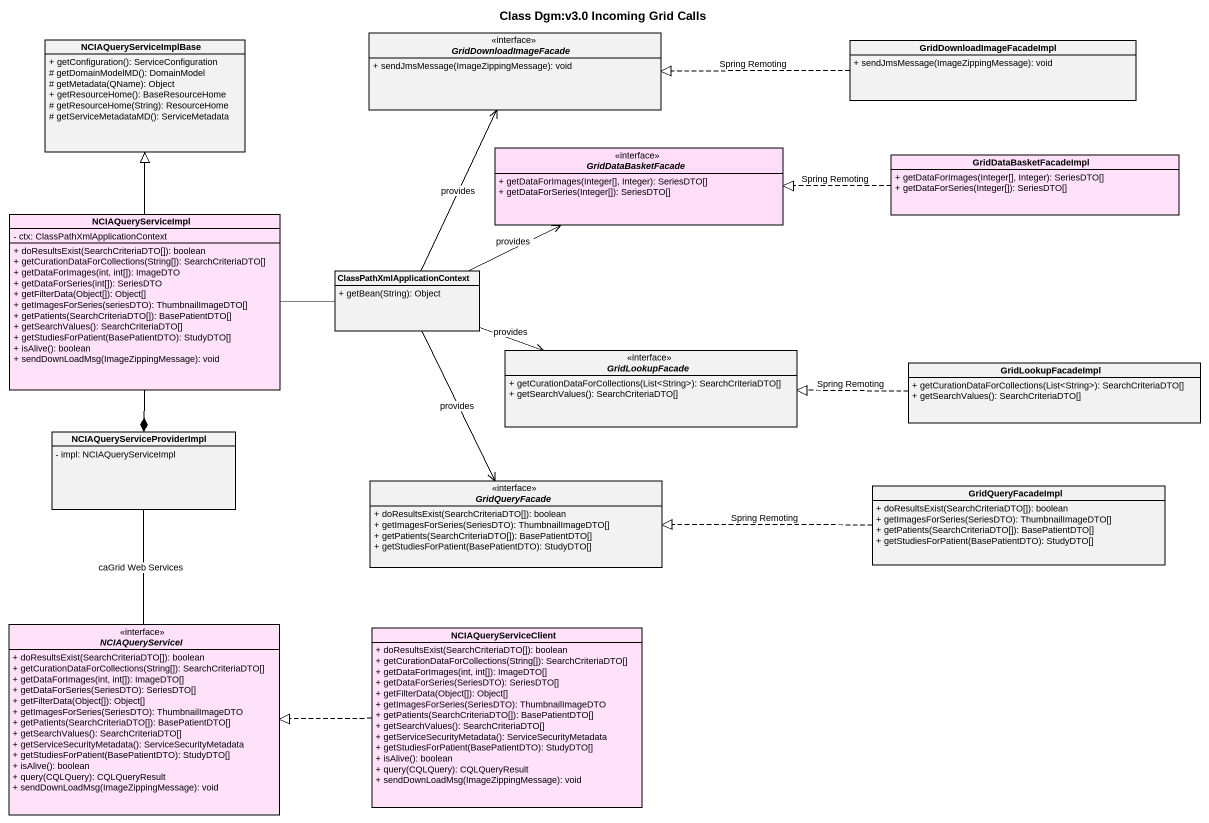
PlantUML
@startuml
title Class Dgm:v3.0 Incoming Grid Calls
hide circle
hide empty members
skinparam classAttributeIconSize 0
class NCIAQueryServiceImplBase {
  + getConfiguration(): ServiceConfiguration
  # getDomainModelMD(): DomainModel
  # getMetadata(QName): Object
  + getResourceHome(): BaseResourceHome
  # getResourceHome(String): ResourceHome
  # getServiceMetadataMD(): ServiceMetadata
}
interface GridDownloadImageFacade <<interface>> {
  + sendJmsMessage(ImageZippingMessage): void
}
class GridDownloadImageFacadeImpl {
  + sendJmsMessage(ImageZippingMessage): void
}
interface GridDataBasketFacade <<interface>> #FFDDF9 {
  + getDataForImages(Integer[], Integer): SeriesDTO[]
  + getDataForSeries(Integer[]): SeriesDTO[]
}
class GridDataBasketFacadeImpl #FFE1FA {
  + getDataForImages(Integer[], Integer): SeriesDTO[]
  + getDataForSeries(Integer[]): SeriesDTO[]
}
class NCIAQueryServiceImpl #FFE1FA {
  - ctx: ClassPathXmlApplicationContext
  + doResultsExist(SearchCriteriaDTO[]): boolean
  + getCurationDataForCollections(String[]): SearchCriteriaDTO[]
  + getDataForImages(int, int[]): ImageDTO
  + getDataForSeries(int[]): SeriesDTO
  + getFilterData(Object[]): Object[]
  + getImagesForSeries(seriesDTO): ThumbnailImageDTO[]
  + getPatients(SearchCriteriaDTO[]): BasePatientDTO[]
  + getSearchValues(): SearchCriteriaDTO[]
  + getStudiesForPatient(BasePatientDTO): StudyDTO[]
  + isAlive(): boolean
  + sendDownLoadMsg(ImageZippingMessage): void
}
class "ClassPathXmlApplicationContext" as ClassPathXmlApplicationConte {
  + getBean(String): Object
}
interface GridLookupFacade <<interface>> {
  + getCurationDataForCollections(List<String>): SearchCriteriaDTO[]
  + getSearchValues(): SearchCriteriaDTO[]
}
class GridLookupFacadeImpl {
  + getCurationDataForCollections(List<String>): SearchCriteriaDTO[]
  + getSearchValues(): SearchCriteriaDTO[]
}
class NCIAQueryServiceProviderImpl {
  - impl: NCIAQueryServiceImpl
}
interface GridQueryFacade <<interface>> {
  + doResultsExist(SearchCriteriaDTO[]): boolean
  + getImagesForSeries(SeriesDTO): ThumbnailImageDTO[]
  + getPatients(SearchCriteriaDTO[]): BasePatientDTO[]
  + getStudiesForPatient(BasePatientDTO): StudyDTO[]
}
class GridQueryFacadeImpl {
  + doResultsExist(SearchCriteriaDTO[]): boolean
  + getImagesForSeries(SeriesDTO): ThumbnailImageDTO[]
  + getPatients(SearchCriteriaDTO[]): BasePatientDTO[]
  + getStudiesForPatient(BasePatientDTO): StudyDTO[]
}
interface NCIAQueryServiceI <<interface>> #FFE1FA {
  + doResultsExist(SearchCriteriaDTO[]): boolean
  + getCurationDataForCollections(String[]): SearchCriteriaDTO[]
  + getDataForImages(int, int[]): ImageDTO[]
  + getDataForSeries(SeriesDTO): SeriesDTO[]
  + getFilterData(Object[]): Object[]
  + getImagesForSeries(SeriesDTO): ThumbnailImageDTO
  + getPatients(SearchCriteriaDTO[]): BasePatientDTO[]
  + getSearchValues(): SearchCriteriaDTO[]
  + getServiceSecurityMetadata(): ServiceSecurityMetadata
  + getStudiesForPatient(BasePatientDTO): StudyDTO[]
  + isAlive(): boolean
  + query(CQLQuery): CQLQueryResult
  + sendDownLoadMsg(ImageZippingMessage): void
}
class NCIAQueryServiceClient #FFE1FA {
  + doResultsExist(SearchCriteriaDTO[]): boolean
  + getCurationDataForCollections(String[]): SearchCriteriaDTO[]
  + getDataForImages(int, int[]): ImageDTO[]
  + getDataForSeries(SeriesDTO): SeriesDTO[]
  + getFilterData(Object[]): Object[]
  + getImagesForSeries(SeriesDTO): ThumbnailImageDTO
  + getPatients(SearchCriteriaDTO[]): BasePatientDTO[]
  + getSearchValues(): SearchCriteriaDTO[]
  + getServiceSecurityMetadata(): ServiceSecurityMetadata
  + getStudiesForPatient(BasePatientDTO): StudyDTO[]
  + isAlive(): boolean
  + query(CQLQuery): CQLQueryResult
  + sendDownLoadMsg(ImageZippingMessage): void
}
GridDownloadImageFacadeImpl .left.|> GridDownloadImageFacade : Spring Remoting
GridDataBasketFacadeImpl .left.|> GridDataBasketFacade : Spring Remoting
NCIAQueryServiceImpl -up-|> NCIAQueryServiceImplBase
NCIAQueryServiceImpl -right- ClassPathXmlApplicationConte
NCIAQueryServiceImpl --* NCIAQueryServiceProviderImpl
ClassPathXmlApplicationConte -up-> GridDownloadImageFacade : provides
ClassPathXmlApplicationConte -right-> GridDataBasketFacade : provides
ClassPathXmlApplicationConte -right-> GridLookupFacade : provides
ClassPathXmlApplicationConte --> GridQueryFacade : provides
GridLookupFacadeImpl .left.|> GridLookupFacade : Spring Remoting
GridQueryFacadeImpl .left.|> GridQueryFacade : Spring Remoting
NCIAQueryServiceI -up- NCIAQueryServiceProviderImpl : caGrid Web Services
NCIAQueryServiceClient .left.|> NCIAQueryServiceI
@enduml
